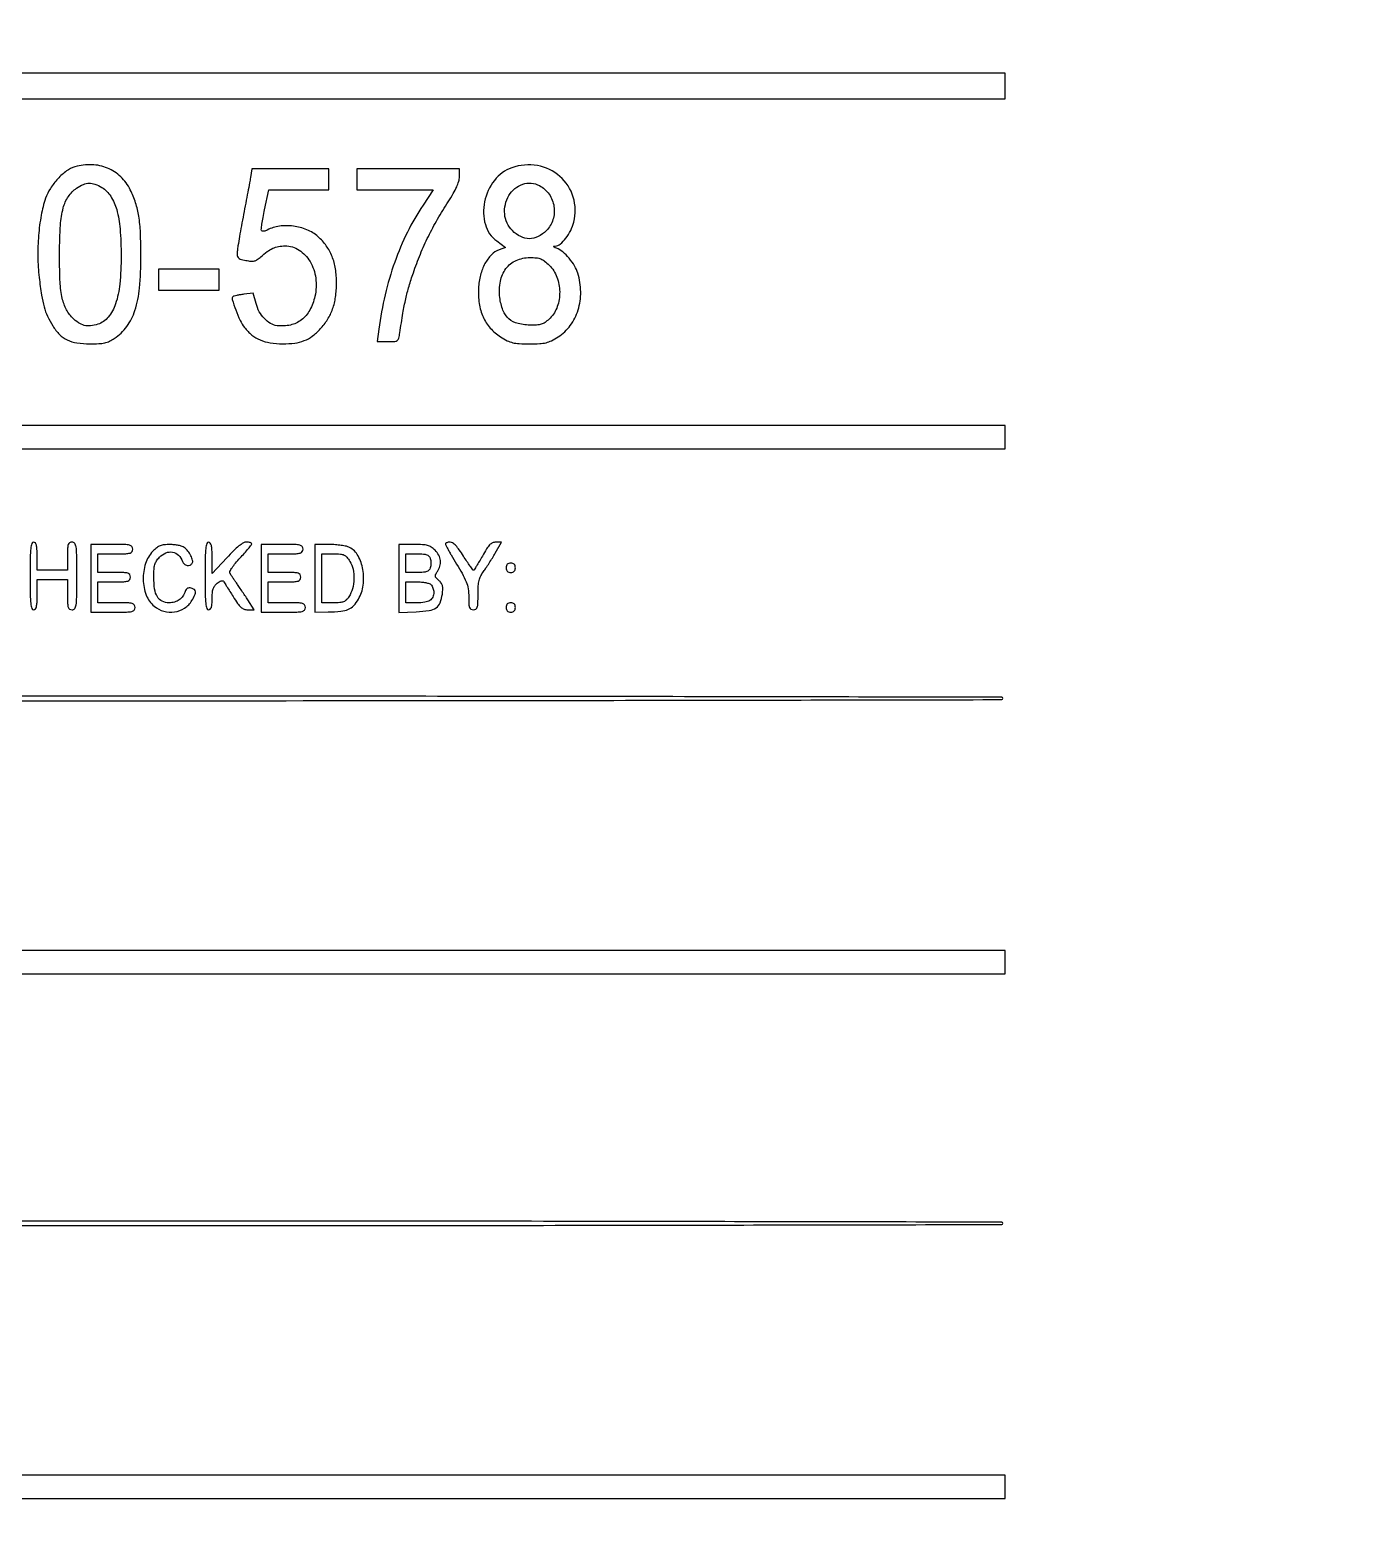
# Model space of a CAD drawing. Extents: x 0 to 1066, y 0 to 761.
# Drawn here: x 1018 to 1066, y 58.5 to 113.1 of the extents above; entities that cross this region are included whole.
import ezdxf

# ---------------------------------------------------------------- set-up
doc = ezdxf.new("R2010")
doc.units = 0
doc.header["$MEASUREMENT"] = 0

msp = doc.modelspace()

# ---------------------------------------------------------------- linework, layer by layer
for points in [[(710.559243, 95.267872, -0.000023), (733.258836, 95.240684, -0.000004), (756.324384, 95.211821, -0.198594)], [(606.442229, 95.24091, -0.000004), (629.422908, 95.212432, -0.198597)], [(669.892229, 95.24091, -0.000004), (692.872908, 95.212432, -0.198597)]]:
    msp.add_lwpolyline(points, format="xyb")
for points in [[(964.44, 111.0375), (964.44, 110.5722), (1008.8973, 110.5722), (1053.3546, 110.5722), (1053.3546, 111.0375), (1053.3546, 111.5028), (1008.8973, 111.5028), (964.44, 111.5028)], [(1022.6448, 104.0157), (1022.6448, 103.635), (1023.7446, 103.635), (1024.8444, 103.635), (1024.8444, 104.0157), (1024.8444, 104.3964), (1023.7446, 104.3964), (1022.6448, 104.3964)], [(964.44, 98.3052), (964.44, 97.8822), (1008.8973, 97.8822), (1053.3546, 97.8822), (1053.3546, 98.3052), (1053.3546, 98.7282), (1008.8973, 98.7282), (964.44, 98.7282)], [(964.44, 79.2702), (964.44, 78.8472), (1008.8973, 78.8472), (1053.3546, 78.8472), (1053.3546, 79.2702), (1053.3546, 79.6932), (1008.8973, 79.6932), (964.44, 79.6932)], [(964.44, 60.2352), (964.44, 59.8122), (1008.8973, 59.8122), (1053.3546, 59.8122), (1053.3546, 60.2352), (1053.3546, 60.6582), (1008.8973, 60.6582), (964.44, 60.6582)]]:
    msp.add_lwpolyline(points, close=True)
for points in [[(1019.617085, 108.107905, 0.088678), (1019.314002, 107.958623, 0.046203), (1018.998218, 107.677781, 0.044939), (1018.725829, 107.328067, 0.060956), (1018.551816, 106.967979, 0.037671), (1018.392618, 106.35245, 0.024194), (1018.297381, 105.620595, 0.023348), (1018.270755, 104.845546, 0.02585), (1018.31872, 104.097513, 0.009522), (1018.405983, 103.453916, 0.030116), (1018.498338, 103.029007, 0.040234), (1018.624113, 102.68937, 0.030969), (1018.812651, 102.341784, 0.054525), (1019.058742, 102.029798, 0.085828), (1019.335213, 101.831271, 0.076878), (1019.684702, 101.723904, 0.036036), (1020.157739, 101.689516, 0.013451), (1020.478617, 101.697981, 0.04005), (1020.696392, 101.727191, 0.052994), (1020.870674, 101.784806, 0.041981), (1021.044026, 101.881563, 0.087759), (1021.49691, 102.319013, 0.078858), (1021.792833, 102.901185, 0.056448), (1021.956793, 103.709587, 0.021407), (1022.008122, 104.8617, 0.010493), (1021.991528, 105.722795, 0.029388), (1021.931899, 106.323071, 0.039174), (1021.815901, 106.805261, 0.037074), (1021.624535, 107.2728, 0.085408), (1021.275297, 107.748763, 0.093559), (1020.796925, 108.062725, 0.091476), (1020.227798, 108.18509, 0.077683)], [(1035.4617, 108.07716, 0.145239), (1034.826792, 107.618002, 0.113661), (1034.470694, 106.841276, 0.119231), (1034.498592, 106.016784, 0.169783), (1034.913371, 105.420188), (1035.233224, 105.188487), (1034.995994, 105.098943, 0.110754), (1034.717606, 104.915941, 0.068597), (1034.485522, 104.598749, 0.060202), (1034.322661, 104.184321, 0.049473), (1034.249069, 103.714303, 0.051198), (1034.27486, 103.152323, 0.0693), (1034.418378, 102.665253, 0.074305), (1034.67905, 102.261476, 0.071125), (1035.04987, 101.944557, 0.02418), (1035.29574, 101.804816, 0.057338), (1035.492895, 101.731971, 0.04745), (1035.722992, 101.698479, 0.012429), (1036.0962, 101.6892, 0.012424), (1036.469173, 101.698469, 0.047358), (1036.699264, 101.731912, 0.05731), (1036.896261, 101.804598, 0.024306), (1037.141426, 101.943857, 0.094867), (1037.57849, 102.354584, 0.081788), (1037.860932, 102.91887, 0.077215), (1037.95781, 103.574343, 0.071046), (1037.856464, 104.248363, 0.063286), (1037.737671, 104.516169, 0.04104), (1037.538921, 104.7911, 0.041529), (1037.303845, 105.023565, 0.078239), (1037.075595, 105.160585, -0.012902), (1036.99881, 105.193984, -0.155658), (1036.975419, 105.215555, -0.506892), (1036.982215, 105.230721, -0.042703), (1037.032122, 105.237038, 0.16676), (1037.21226, 105.307116, 0.052324), (1037.41546, 105.518885, 0.048892), (1037.594767, 105.803305, 0.055028), (1037.70703, 106.106285, 0.134724), (1037.68623, 107.013005, 0.140828), (1037.204017, 107.764355, 0.138146), (1036.387934, 108.154388, 0.127927)], [(1020.589143, 107.360825, -0.115065), (1020.912747, 107.042821, -0.07259), (1021.129725, 106.557047, -0.049868), (1021.253333, 105.859964, -0.019312), (1021.289878, 104.878686, -0.022985), (1021.241603, 103.860039, -0.05858), (1021.087429, 103.137913, -0.08833), (1020.825149, 102.661862, -0.143486), (1020.448416, 102.400795, -0.054345), (1020.182486, 102.34345, -0.088562), (1019.95288, 102.360209, -0.086761), (1019.74001, 102.455937, -0.050288), (1019.524193, 102.636316, -0.081752), (1019.28759, 102.974142, -0.063226), (1019.145342, 103.401175, -0.0396), (1019.073811, 104.014498, -0.010845), (1019.05895, 104.9886, -0.013128), (1019.091885, 105.995758, -0.049719), (1019.191119, 106.61739, -0.082063), (1019.376755, 107.031509, -0.098474), (1019.677024, 107.334136, -0.044867), (1019.922243, 107.469159, -0.096396), (1020.131927, 107.516367, -0.097648), (1020.342255, 107.481252, -0.046895)], [(1025.981666, 107.71695, -0.00314), (1025.949003, 107.53469, -0.000561), (1025.885467, 107.194677, -0.000606), (1025.810089, 106.796435, -0.000547), (1025.731135, 106.3845, 0.002423), (1025.654127, 105.974396, 0.002775), (1025.584601, 105.581677, 0.002503), (1025.529148, 105.247957, 0.01582), (1025.507152, 105.077085, 0.026689), (1025.499496, 104.899215, 0.173893), (1025.530097, 104.816586, 0.14953), (1025.608812, 104.765586, 0.018228), (1025.810861, 104.715801, 0.024943), (1025.999731, 104.686238, 0.086241), (1026.122812, 104.694456, 0.094485), (1026.22978, 104.743144, 0.033543), (1026.360761, 104.849629, -0.029612), (1026.583978, 105.034032, -0.052559), (1026.790073, 105.153747, -0.058303), (1027.000944, 105.220073, -0.047101), (1027.237427, 105.2424, -0.145791), (1027.743904, 105.091514, -0.115315), (1028.140344, 104.676154, -0.10083), (1028.347169, 104.07527, -0.087896), (1028.317319, 103.409755, -0.069248), (1028.130835, 102.91196, -0.104287), (1027.831747, 102.560122, -0.110483), (1027.430053, 102.371815, -0.085151), (1026.945271, 102.348335, -0.102107), (1026.706994, 102.428623, -0.071554), (1026.484565, 102.605343, -0.065167), (1026.302836, 102.856481, -0.058795), (1026.184144, 103.154686), (1026.08368, 103.530313), (1025.73899, 103.486417, 0.007567), (1025.604183, 103.467172, 0.010583), (1025.484399, 103.44561, 0.007212), (1025.385567, 103.424163, 0.123889), (1025.356331, 103.409141, 0.291512), (1025.322937, 103.294025, 0.015783), (1025.446225, 102.917625, 0.023981), (1025.604465, 102.539189, 0.057323), (1025.765555, 102.2814, 0.053465), (1026.034957, 102.009003, 0.070971), (1026.333075, 101.82933, 0.063946), (1026.693623, 101.72839, 0.034562), (1027.153951, 101.693263, 0.032651), (1027.59229, 101.71881, 0.063256), (1027.931847, 101.805455, 0.067734), (1028.223772, 101.969299, 0.043), (1028.514105, 102.230513, 0.04917), (1028.777865, 102.574651, 0.053566), (1028.960594, 102.954237, 0.049964), (1029.067207, 103.386578, 0.034688), (1029.103723, 103.8888, 0.039598), (1029.063995, 104.411052, 0.055979), (1028.941075, 104.860581, 0.060366), (1028.730997, 105.245726, 0.057647), (1028.432161, 105.576246, 0.081908), (1028.029772, 105.826891, 0.065845), (1027.536617, 105.959206, 0.066488), (1027.031112, 105.958117, 0.087476), (1026.592604, 105.817921, -0.034956), (1026.529599, 105.790232, -0.04569), (1026.468701, 105.774496, -0.053165), (1026.418184, 105.771699, -0.185714), (1026.38888, 105.78472, -0.227577), (1026.37421, 105.826475, -0.005785), (1026.399051, 106.030372, -0.011227), (1026.437118, 106.273591, -0.007286), (1026.491511, 106.552975), (1026.642571, 107.2728), (1027.731585, 107.2728), (1028.8206, 107.2728), (1028.8206, 107.6535), (1028.8206, 108.0342), (1027.428533, 108.0342), (1026.036467, 108.0342)], [(1029.8358, 107.6535), (1029.8358, 107.2728), (1031.224188, 107.2728), (1032.612576, 107.2728), (1032.240651, 106.718164, 0.033016), (1031.67265, 105.736841, 0.029191), (1031.212185, 104.648718, 0.028053), (1030.865758, 103.470053, 0.025251), (1030.638843, 102.21795), (1030.581323, 101.7738), (1030.966128, 101.7738, 0.014246), (1031.212084, 101.780809, 0.145118), (1031.307109, 101.814981, 0.175987), (1031.359174, 101.892917, 0.023226), (1031.398125, 102.09105, -0.005244), (1031.51229, 102.806861, -0.013116), (1031.61477, 103.326056, -0.015817), (1031.731585, 103.778372, -0.011793), (1031.887801, 104.2695, -0.015105), (1032.142849, 104.943511, -0.016138), (1032.433014, 105.585955, -0.016013), (1032.766223, 106.21288, -0.014391), (1033.150361, 106.840372, 0.012717), (1033.334967, 107.139672, 0.026427), (1033.46023, 107.383603, 0.034075), (1033.534523, 107.58498, 0.07145), (1033.5582, 107.749822), (1033.5582, 108.0342), (1031.697, 108.0342), (1029.8358, 108.0342)], [(1036.459566, 107.428639, -0.119024), (1036.811568, 107.114682, -0.114108), (1036.98836, 106.669859, -0.114545), (1036.951629, 106.193961, -0.120649), (1036.708524, 105.793197, -0.080165), (1036.409841, 105.577515, -0.117364), (1036.09559, 105.50335, -0.117072), (1035.781049, 105.57865, -0.079502), (1035.481553, 105.79552, -0.175986), (1035.200265, 106.397703, -0.158347), (1035.354747, 107.071126, -0.176864), (1035.855732, 107.47717, -0.208545)], [(1036.817088, 104.538432, -0.106778), (1037.092413, 104.111379, -0.0864), (1037.194309, 103.574398, -0.08742), (1037.108536, 103.040331, -0.113423), (1036.846142, 102.621358, -0.031969), (1036.694268, 102.487755, -0.073223), (1036.561653, 102.413335, -0.067471), (1036.406497, 102.376931, -0.023935), (1036.178273, 102.366, -0.058112), (1035.69021, 102.422917, -0.12192), (1035.352661, 102.596437, -0.123734), (1035.138084, 102.905348, -0.060826), (1035.02386, 103.373346, -0.076036), (1035.043652, 103.957027, -0.115267), (1035.24767, 104.41984, -0.127343), (1035.617203, 104.714265, -0.105244), (1036.111151, 104.8194, -0.023077), (1036.352785, 104.808241, -0.071746), (1036.510947, 104.770283, -0.074983), (1036.648101, 104.690203, -0.026816)], [(1017.9918, 93.2715, 0.003213), (1017.996128, 92.597979, 0.022561), (1018.015138, 92.2704, 0.049302), (1018.051053, 92.094677, 0.328801), (1018.1187, 92.0448, 0.232029), (1018.180437, 92.07508, 0.108427), (1018.219569, 92.1576, 0.047315), (1018.240301, 92.313457, 0.00942), (1018.2456, 92.5947), (1018.2456, 93.1446), (1018.7955, 93.1446), (1019.3454, 93.1446), (1019.3454, 92.5947, 0.007414), (1019.350171, 92.27292, 0.067313), (1019.373058, 92.134687, 0.186514), (1019.424413, 92.069504, 0.134481), (1019.5146, 92.0448, 0.240299), (1019.608922, 92.092909, 0.123223), (1019.659733, 92.219288, 0.031956), (1019.680211, 92.498638, 0.002322), (1019.6838, 93.2715, 0.002322), (1019.680211, 94.044362, 0.031956), (1019.659733, 94.323712, 0.123223), (1019.608922, 94.450091, 0.240299), (1019.5146, 94.4982, 0.12648), (1019.424868, 94.475132, 0.188641), (1019.3736, 94.4136, 0.072107), (1019.350367, 94.284298, 0.008455), (1019.3454, 93.9906), (1019.3454, 93.483), (1018.7955, 93.483), (1018.2456, 93.483), (1018.2456, 93.9906, 0.010614), (1018.240147, 94.247441, 0.050675), (1018.219163, 94.39245, 0.113455), (1018.179868, 94.46963, 0.222027), (1018.1187, 94.4982, 0.328801), (1018.051053, 94.448323, 0.049302), (1018.015138, 94.2726, 0.022561), (1017.996128, 93.945021, 0.003213)], [(1020.1914, 93.1869), (1020.1914, 91.9602), (1020.9951, 91.9602, 0.004147), (1021.485809, 91.96427, 0.047763), (1021.677188, 91.985803, 0.16431), (1021.764594, 92.037393, 0.179874), (1021.7988, 92.1294, 0.157888), (1021.76926, 92.220616, 0.176663), (1021.69305, 92.272162, 0.055952), (1021.528178, 92.294253, 0.005351), (1021.122, 92.2986), (1020.4452, 92.2986), (1020.4452, 92.6793), (1020.4452, 93.06), (1021.0374, 93.06, 0.006583), (1021.387292, 93.064607, 0.063075), (1021.534425, 93.087193, 0.183695), (1021.60327, 93.138626, 0.142406), (1021.6296, 93.2292, 0.142406), (1021.60327, 93.319774, 0.183695), (1021.534425, 93.371207, 0.063075), (1021.387292, 93.393793, 0.006583), (1021.0374, 93.3984), (1020.4452, 93.3984), (1020.4452, 93.7368), (1020.4452, 94.0752), (1021.0797, 94.0752, 0.005909), (1021.457726, 94.079667, 0.059311), (1021.613738, 94.10199, 0.180365), (1021.686256, 94.153488, 0.150217), (1021.7142, 94.2444, 0.17273), (1021.681527, 94.336157, 0.168559), (1021.597875, 94.38775, 0.050222), (1021.415322, 94.409449, 0.004487), (1020.9528, 94.4136), (1020.1914, 94.4136)], [(1022.442229, 94.16912, 0.114205), (1022.174361, 93.71874, 0.083506), (1022.091434, 93.140764, 0.085163), (1022.201964, 92.578294, 0.127519), (1022.490403, 92.172227, 0.108551), (1022.836266, 91.990735, 0.105254), (1023.230405, 91.968143, 0.106878), (1023.594822, 92.107573, 0.11522), (1023.857518, 92.382312, 0.021165), (1023.966199, 92.585461, 0.127063), (1023.989365, 92.702049, 0.232712), (1023.946627, 92.777758, 0.086167), (1023.832143, 92.829943, 0.067058), (1023.755289, 92.839355, 0.120753), (1023.694162, 92.823591, 0.12276), (1023.647909, 92.781609, 0.07065), (1023.615101, 92.713411, -0.072622), (1023.528976, 92.536171, -0.089596), (1023.400495, 92.405259, -0.08774), (1023.232031, 92.325738, -0.066597), (1023.029187, 92.2986, -0.114856), (1022.779075, 92.356822, -0.145297), (1022.605522, 92.517208, -0.099183), (1022.505915, 92.800134, -0.035212), (1022.4756, 93.230069, -0.014703), (1022.483929, 93.513243, -0.055361), (1022.513825, 93.688021, -0.07729), (1022.575279, 93.820512, -0.049247), (1022.683255, 93.952145, -0.096703), (1022.916825, 94.109412, -0.146157), (1023.158827, 94.136024, -0.15206), (1023.369032, 94.02591, -0.107279), (1023.514538, 93.80025, 0.127947), (1023.580811, 93.706126, 0.131147), (1023.68396, 93.657314, 0.142401), (1023.791276, 93.668266, 0.159485), (1023.870419, 93.735052, 0.211029), (1023.884563, 93.837173, 0.047286), (1023.819019, 94.004749, 0.046742), (1023.710902, 94.17691, 0.065556), (1023.582731, 94.305159, 0.088545), (1023.505629, 94.345119, 0.025252), (1023.374536, 94.378736, 0.02458), (1023.220106, 94.402294, 0.023821), (1023.062478, 94.410909, 0.026305), (1022.85243, 94.401319, 0.068477), (1022.705586, 94.366166, 0.074054), (1022.580448, 94.294592, 0.034872)], [(1024.3368, 93.2715, 0.003213), (1024.341128, 92.597979, 0.022561), (1024.360138, 92.2704, 0.049302), (1024.396053, 92.094677, 0.328801), (1024.4637, 92.0448, 0.195173), (1024.523155, 92.068927, 0.124534), (1024.56281, 92.133316, 0.061002), (1024.584628, 92.25163, 0.015127), (1024.5906, 92.448998, -0.022104), (1024.599656, 92.653748, -0.055956), (1024.629243, 92.799558, -0.072778), (1024.68422, 92.911282, -0.065118), (1024.770701, 93.007404, -0.036285), (1024.845222, 93.062375, -0.064391), (1024.914339, 93.094444, -0.094673), (1024.969342, 93.100911, -0.234713), (1025.003351, 93.080855, -0.004028), (1025.037266, 93.027805, -0.000308), (1025.127443, 92.88402, -0.000423), (1025.23476, 92.712348, -0.000322), (1025.352, 92.52418, 0.013499), (1025.51711, 92.27411, 0.056738), (1025.636125, 92.139478, 0.094374), (1025.748902, 92.071053, 0.087664), (1025.88195, 92.04653), (1026.115801, 92.0448), (1025.884248, 92.40435, 0.002746), (1025.782427, 92.560565, 0.002011), (1025.667791, 92.732836, 0.002032), (1025.55791, 92.895099, 0.004505), (1025.472529, 93.0177, -0.003474), (1025.399413, 93.122229, -0.003611), (1025.328703, 93.226432, -0.003478), (1025.268823, 93.317426, -0.015688), (1025.235909, 93.371877, -0.25502), (1025.235085, 93.435593, -0.02513), (1025.316271, 93.572045, -0.026088), (1025.439527, 93.737891, -0.015703), (1025.601689, 93.921777, 0.006298), (1025.763661, 94.09863, 0.009352), (1025.900607, 94.257891, 0.005062), (1026.011496, 94.394632, 0.159541), (1026.026361, 94.43475, 0.259665), (1026.013917, 94.459267, 0.064446), (1025.972168, 94.480175, 0.04954), (1025.911197, 94.494874, 0.031664), (1025.83845, 94.500287, 0.136814), (1025.724234, 94.469783, 0.034876), (1025.564868, 94.360136, 0.02706), (1025.366476, 94.183848, 0.011695), (1025.12115, 93.929237), (1024.5942, 93.3561), (1024.5924, 93.92715, 0.00897), (1024.58622, 94.220093, 0.045692), (1024.565051, 94.381575, 0.10506), (1024.525741, 94.467058, 0.236893), (1024.4637, 94.4982, 0.328801), (1024.396053, 94.448323, 0.049302), (1024.360138, 94.2726, 0.022561), (1024.341128, 93.945021, 0.003213)], [(1026.3672, 93.1869), (1026.3672, 91.9602), (1027.1709, 91.9602, 0.004147), (1027.661609, 91.96427, 0.047763), (1027.852987, 91.985803, 0.16431), (1027.940394, 92.037393, 0.179874), (1027.9746, 92.1294, 0.157888), (1027.94506, 92.220616, 0.176663), (1027.86885, 92.272162, 0.055952), (1027.703978, 92.294253, 0.005351), (1027.2978, 92.2986), (1026.621, 92.2986), (1026.621, 92.6793), (1026.621, 93.06), (1027.2132, 93.06, 0.006583), (1027.563092, 93.064607, 0.063075), (1027.710225, 93.087193, 0.183695), (1027.77907, 93.138626, 0.142406), (1027.8054, 93.2292, 0.142406), (1027.77907, 93.319774, 0.183695), (1027.710225, 93.371207, 0.063075), (1027.563092, 93.393793, 0.006583), (1027.2132, 93.3984), (1026.621, 93.3984), (1026.621, 93.7368), (1026.621, 94.0752), (1027.2555, 94.0752, 0.005909), (1027.633526, 94.079667, 0.059311), (1027.789538, 94.10199, 0.180365), (1027.862056, 94.153488, 0.150217), (1027.89, 94.2444, 0.17273), (1027.857327, 94.336157, 0.168559), (1027.773675, 94.38775, 0.050222), (1027.591122, 94.409449, 0.004487), (1027.1286, 94.4136), (1026.3672, 94.4136)], [(1028.313, 93.1869), (1028.313, 91.9602), (1028.79945, 91.968633, 0.018847), (1029.26242, 91.994133, 0.076273), (1029.535829, 92.062481, 0.107083), (1029.727018, 92.196269, 0.057946), (1029.897222, 92.429164, 0.09461), (1030.068213, 92.933818, 0.077415), (1030.058801, 93.504431, 0.083451), (1029.883167, 94.004865, 0.148656), (1029.572984, 94.306603, 0.065462), (1029.46064, 94.347066, 0.01784), (1029.274659, 94.380774, 0.017725), (1029.059031, 94.404191, 0.017594), (1028.84175, 94.412353), (1028.313, 94.4136)], [(1031.3586, 93.177653), (1031.3586, 91.941706), (1031.991649, 91.973674, 0.024309), (1032.462574, 92.020479, 0.112633), (1032.715726, 92.119248, 0.153372), (1032.859542, 92.300735, 0.058166), (1032.94028, 92.617548, 0.023573), (1032.956021, 92.799707, 0.073694), (1032.94279, 92.921663, 0.094912), (1032.897436, 93.016902, 0.057312), (1032.812125, 93.108808, -0.027153), (1032.717413, 93.199259, -0.149392), (1032.686577, 93.261888, -0.161279), (1032.697237, 93.32842, -0.033096), (1032.759733, 93.431545, 0.080592), (1032.854089, 93.626787, 0.100315), (1032.872043, 93.827137, 0.097349), (1032.810381, 94.023223, 0.071783), (1032.673745, 94.205945, 0.050512), (1032.539595, 94.315421, 0.079484), (1032.404403, 94.376587, 0.053942), (1032.22191, 94.405752, 0.012674), (1031.912345, 94.4136), (1031.3586, 94.4136)], [(1033.054269, 94.43475, 0.098044), (1033.064563, 94.394974, 0.006751), (1033.116594, 94.290533, 0.009417), (1033.183128, 94.167144, 0.006929), (1033.261285, 94.0329, -0.003893), (1033.654094, 93.367523, -0.033196), (1033.807586, 93.05705, -0.063283), (1033.87477, 92.810831, -0.03501), (1033.8966, 92.499444, 0.01019), (1033.901871, 92.240844, 0.079044), (1033.925621, 92.122781, 0.189957), (1033.976777, 92.065815, 0.116431), (1034.0658, 92.0448, 0.136957), (1034.156114, 92.070011, 0.185702), (1034.207494, 92.136333, 0.065938), (1034.230283, 92.277338, 0.007136), (1034.235, 92.607865, -0.01444), (1034.243696, 92.908899, -0.04363), (1034.273309, 93.111747, -0.057784), (1034.331733, 93.273, -0.044334), (1034.430019, 93.432715, 0.01199), (1034.521071, 93.561261, 0.005258), (1034.635769, 93.735644, 0.0052), (1034.753675, 93.923341, 0.006935), (1034.856586, 94.09635), (1035.088132, 94.4982), (1034.878793, 94.4982, 0.108876), (1034.760125, 94.47205, 0.092988), (1034.655633, 94.397573, 0.053175), (1034.543567, 94.253138, 0.012741), (1034.390399, 93.9906, -0.00625), (1034.280246, 93.796032, -0.009839), (1034.180344, 93.632107, -0.004317), (1034.092366, 93.496538, -0.251756), (1034.067182, 93.483, -0.23848), (1034.041219, 93.49613, -0.003892), (1033.942786, 93.632107, -0.009183), (1033.830533, 93.796035, -0.005851), (1033.705722, 93.9906, 0.015141), (1033.554011, 94.217702, 0.036179), (1033.424802, 94.373763, 0.050226), (1033.313419, 94.468833, 0.152717), (1033.219513, 94.4982, 0.035826), (1033.155078, 94.493577, 0.055903), (1033.101296, 94.479562, 0.07526), (1033.065207, 94.459049, 0.245106)], [(1029.587953, 93.80025, -0.090931), (1029.700274, 93.518531, -0.056823), (1029.730335, 93.163609, -0.056208), (1029.679425, 92.805788, -0.081785), (1029.55063, 92.514909, -0.053857), (1029.457367, 92.401366, -0.102503), (1029.358365, 92.337735, -0.073821), (1029.220688, 92.307009, -0.018052), (1028.98785, 92.2986), (1028.5668, 92.2986), (1028.5668, 93.1869), (1028.5668, 94.0752), (1028.991043, 94.0752, -0.017821), (1029.241018, 94.066288, -0.090339), (1029.375517, 94.031735, -0.111314), (1029.475276, 93.955366, -0.033754)], [(1032.5007, 93.906, -0.047189), (1032.517379, 93.82889, -0.029688), (1032.522852, 93.7368, -0.029688), (1032.517379, 93.64471, -0.047189), (1032.5007, 93.5676, -0.103276), (1032.452562, 93.482174, -0.127418), (1032.377271, 93.430847, -0.071188), (1032.252244, 93.405146, -0.015153), (1032.029699, 93.3984), (1031.6124, 93.3984), (1031.6124, 93.7368), (1031.6124, 94.0752), (1032.029699, 94.0752, -0.015153), (1032.252244, 94.068454, -0.071188), (1032.377271, 94.042753, -0.127418), (1032.452562, 93.991426, -0.103276)], [(1035.2502, 93.5676, 0.072254), (1035.260931, 93.493731, 0.124864), (1035.2925, 93.4407, 0.124864), (1035.345531, 93.409131, 0.072254), (1035.4194, 93.3984, 0.072254), (1035.493269, 93.409131, 0.124864), (1035.5463, 93.4407, 0.124864), (1035.577869, 93.493731, 0.072254), (1035.5886, 93.5676, 0.072254), (1035.577869, 93.641469, 0.124864), (1035.5463, 93.6945, 0.124864), (1035.493269, 93.726069, 0.072254), (1035.4194, 93.7368, 0.072254), (1035.345531, 93.726069, 0.124864), (1035.2925, 93.6945, 0.124864), (1035.260931, 93.641469, 0.072254)], [(1032.52608, 92.95848, -0.070395), (1032.564994, 92.906739, -0.038897), (1032.597779, 92.834594, -0.037889), (1032.620131, 92.75477, -0.049362), (1032.6276, 92.6793, -0.103441), (1032.590945, 92.504018, -0.151109), (1032.488593, 92.385479, -0.105063), (1032.305177, 92.318685, -0.034985), (1032.01848, 92.2986), (1031.6124, 92.2986), (1031.6124, 92.6793), (1031.6124, 93.06), (1032.01848, 93.06, -0.022886), (1032.181385, 93.05254, -0.026473), (1032.335096, 93.030178, -0.026952), (1032.461295, 92.997781, -0.120635)], [(1035.2502, 92.1294, 0.072254), (1035.260931, 92.055531, 0.124864), (1035.2925, 92.0025, 0.124864), (1035.345531, 91.970931, 0.072254), (1035.4194, 91.9602, 0.072254), (1035.493269, 91.970931, 0.124864), (1035.5463, 92.0025, 0.124864), (1035.577869, 92.055531, 0.072254), (1035.5886, 92.1294, 0.072254), (1035.577869, 92.203269, 0.124864), (1035.5463, 92.2563, 0.124864), (1035.493269, 92.287869, 0.072254), (1035.4194, 92.2986, 0.072254), (1035.345531, 92.287869, 0.124864), (1035.2925, 92.2563, 0.124864), (1035.260931, 92.203269, 0.072254)], [(964.44, 88.83, 0.413647), (964.482059, 88.78786, 0.000007), (975.5649, 88.76659, 0.000353), (989.209562, 88.750236, 0.000123), (1008.855, 88.7454, 0.000123), (1028.500438, 88.750236, 0.000353), (1042.1451, 88.76659, 0.000007), (1053.227941, 88.78786, 0.413647), (1053.27, 88.83, 0.413647), (1053.227941, 88.87214, 0.000007), (1042.1451, 88.89341, 0.000353), (1028.500438, 88.909764, 0.000123), (1008.855, 88.9146, 0.000123), (989.209562, 88.909764, 0.000353), (975.5649, 88.89341, 0.000007), (964.482059, 88.87214, 0.413647)], [(964.44, 69.795, 0.413647), (964.482059, 69.75286, 0.000007), (975.5649, 69.73159, 0.000353), (989.209562, 69.715236, 0.000123), (1008.855, 69.7104, 0.000123), (1028.500438, 69.715236, 0.000353), (1042.1451, 69.73159, 0.000007), (1053.227941, 69.75286, 0.413647), (1053.27, 69.795, 0.413647), (1053.227941, 69.83714, 0.000007), (1042.1451, 69.85841, 0.000353), (1028.500438, 69.874764, 0.000123), (1008.855, 69.8796, 0.000123), (989.209562, 69.874764, 0.000353), (975.5649, 69.85841, 0.000007), (964.482059, 69.83714, 0.413647)]]:
    msp.add_lwpolyline(points, format="xyb", close=True)

doc.saveas('drawing.dxf')
